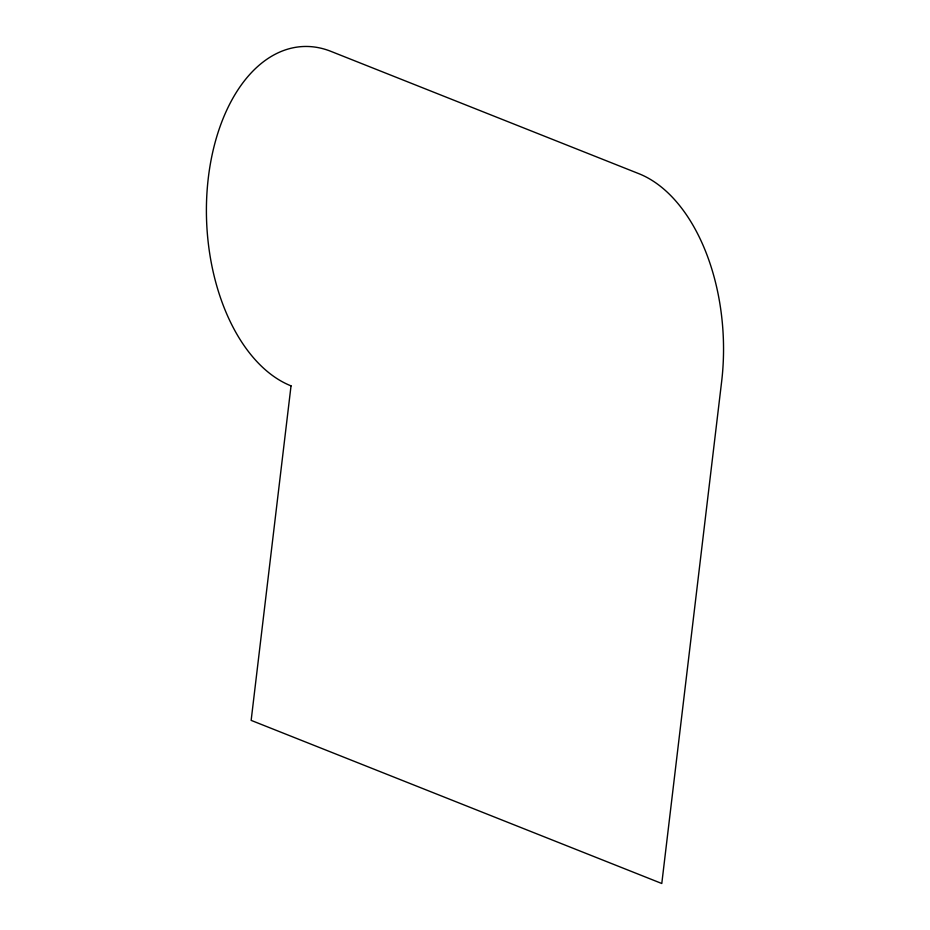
<?xml version="1.0" encoding="UTF-8"?>
<svg xmlns="http://www.w3.org/2000/svg" width="930" height="930" viewBox="0 0 930 930"><rect width="100%" height="100%" fill="white"/><g stroke="black" fill="none" stroke-linecap="round" stroke-linejoin="round"><path stroke-width="1.4" d="M291.032 385.869L251.147 720.378L661.788 883.5L721.622 381.73A172.271 104.392 87.4 0 0 638.91 173.701L330.917 51.359A172.271 104.392 87.4 0 0 208.32 177.828A172.271 104.392 87.4 0 0 291.032 385.869"/></g></svg>
